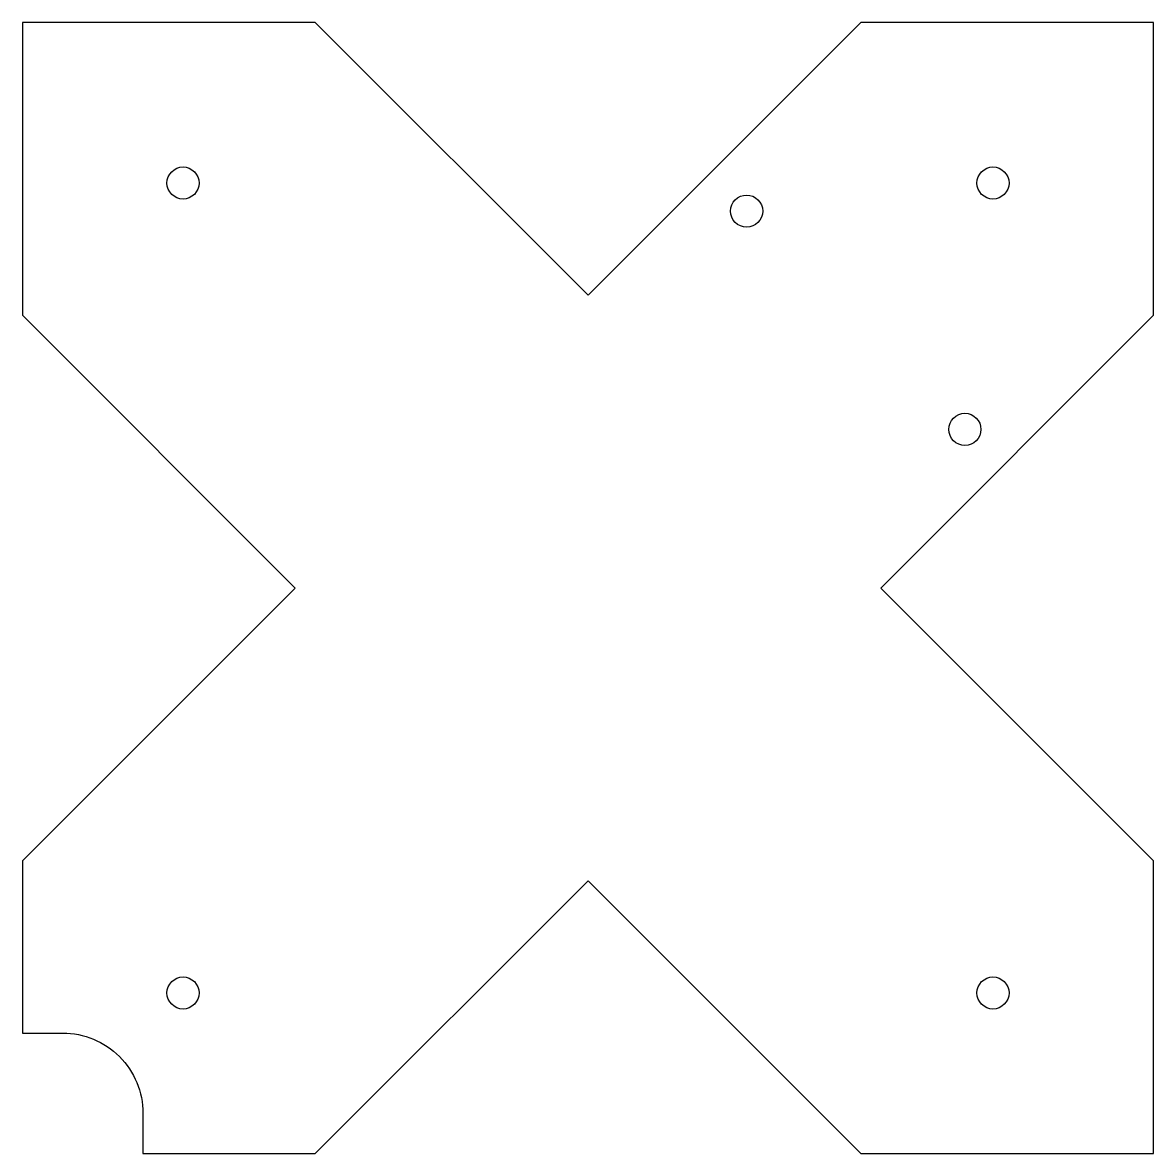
# Model space of a CAD drawing. Header units: millimetres. Extents: x -71 to 71, y -71 to 71.
import ezdxf

# ---------------------------------------------------------------- set-up
doc = ezdxf.new("R2010")
doc.units = ezdxf.units.MM

msp = doc.modelspace()

# ---------------------------------------------------------------- linework, layer by layer
msp.add_lwpolyline([(70.5, -34), (36.5, 0), (70.5, 34), (70.5, 70.5), (34, 70.5), (0, 36.5), (-34, 70.5), (-70.5, 70.5), (-70.5, 34), (-36.5, 0), (-70.5, -34), (-70.5, -55.5), (-65.5, -55.5, -0.414214), (-55.5, -65.5), (-55.5, -70.5), (-34, -70.5), (0, -36.5), (34, -70.5), (70.5, -70.5)], format="xyb", close=True)
for centre in [(-50.5, 50.5), (50.5, 50.5), (19.78, 47), (47, 19.78), (-50.5, -50.5), (50.5, -50.5)]:
    msp.add_circle(centre, 2)

doc.saveas('drawing.dxf')
